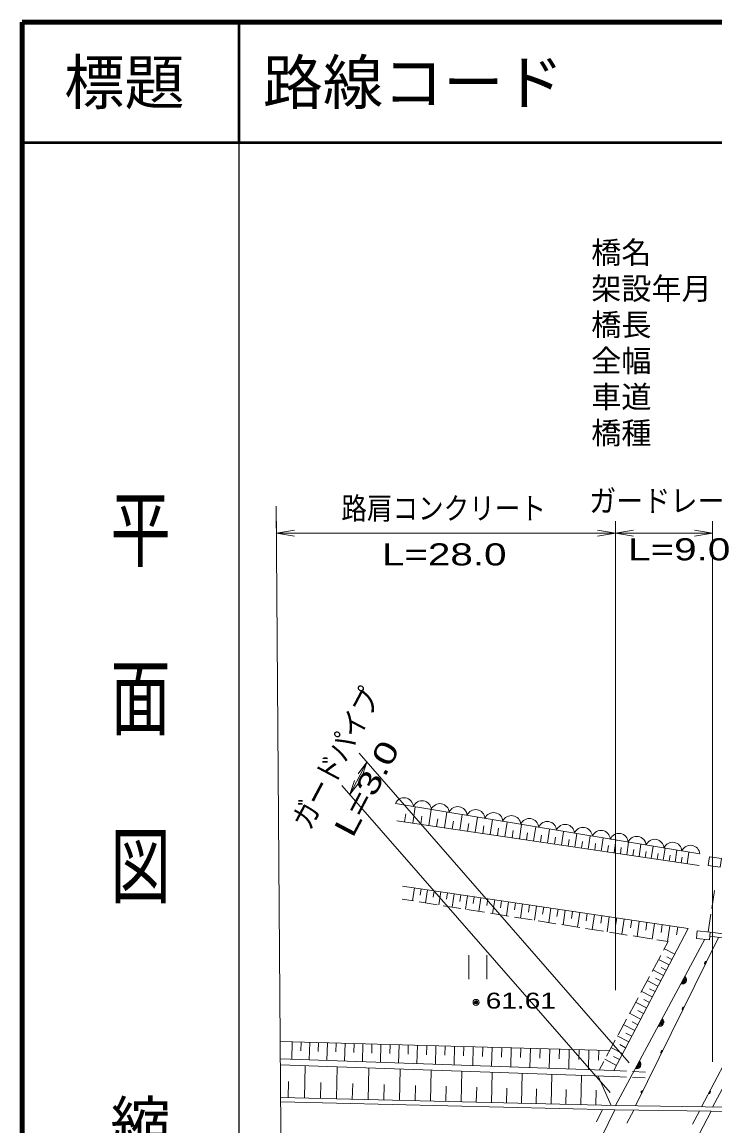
# Model space of a CAD drawing. Units: millimetres, scale not verified. Extents: x 40000 to 680000, y 20000 to 380000.
# Drawn here: x 40000 to 97576, y 288293 to 380000 of the extents above; entities that cross this region are included whole.
import ezdxf
from ezdxf.enums import TextEntityAlignment as Align

# ---------------------------------------------------------------- set-up
doc = ezdxf.new("R2010")
doc.units = ezdxf.units.MM
doc.header["$LTSCALE"] = 1000
doc.header["$PDMODE"] = 32
doc.header["$PDSIZE"] = 500
for name, color, linetype, lineweight in [('M-BMK-OTRS', 5, 'Continuous', 13), ('M-STR-HTXT', 7, 'Continuous', 13), ('M-STR-STR1', 1, 'Continuous', 13), ('M-TTL', 2, 'Continuous', 140), ('M-TTL-BAND', 7, 'Continuous', 25), ('M-TTL-LINE', 7, 'Continuous', 50), ('M-WORK', 1, 'Continuous', 13)]:
    doc.layers.add(name, color=color, linetype=linetype, lineweight=lineweight)
doc.layers.add('M-TTL-TXT', color=7, linetype='Continuous')
doc.styles.add('@ＭＳ ゴシック', font='')
doc.styles.add('ＭＳ ゴシック', font='')
doc.styles.add('ＭＳ Ｐゴシック', font='')
doc.styles.get('@ＭＳ ゴシック').set_extended_font_data('@MS Gothic')
doc.styles.get('ＭＳ ゴシック').set_extended_font_data('MS Gothic')
doc.styles.get('ＭＳ Ｐゴシック').set_extended_font_data('MS PGothic')

# ---------------------------------------------------------------- blocks, each defined once
blk = doc.blocks.new('open_arrow')
at = {"color": 0, "linetype": 'Continuous', "lineweight": -2}
blk.add_lwpolyline([(7.5, 1.25), (0, 0), (7.5, -1.25)], dxfattribs=at)

msp = doc.modelspace()

# ---------------------------------------------------------------- linework, layer by layer
at = {"layer": 'M-BMK-OTRS'}
msp.add_lwpolyline([(61115, 339784), (61540, 284323), (61933, 229763)], dxfattribs=at)
at = {"layer": 'M-STR-HTXT'}
for p, q in [((61135, 337296), (61135, 338528)), ((89310, 299567), (89310, 338528)), ((89310, 335794), (89310, 338528)), ((97369, 293615), (97369, 338528)), ((61135, 337528), (89310, 337528)), ((89310, 337528), (97369, 337528)), ((90454, 293533), (68000, 319265)), ((67242, 315835), (68657, 318512)), ((88863, 291058), (66585, 316589))]:
    msp.add_line(p, q, dxfattribs=at)
at = {"layer": 'M-STR-STR1'}
for p, q in [((89261, 289631), (83618, 278176)), ((97251, 289513), (89261, 289631)), ((97251, 289513), (91264, 278091))]:
    msp.add_line(p, q, dxfattribs=at)
at = {"layer": 'M-TTL'}
for p, q in [((40000, 380000), (40000, 20000)), ((680000, 380000), (40000, 380000))]:
    msp.add_line(p, q, dxfattribs=at)
at = {"layer": 'M-TTL-BAND'}
msp.add_line((58000, 370000), (58000, 20000), dxfattribs=at)
at = {"layer": 'M-TTL-LINE'}
for p, q in [((58000, 380000), (58000, 370000)), ((40000, 370000), (680000, 370000))]:
    msp.add_line(p, q, dxfattribs=at)
at = {"layer": 'M-WORK'}
for p, q in [((96316, 310885), (71028, 315081)), ((72460, 313455), (72661, 314810)), ((73792, 313258), (73989, 314590)), ((71131, 313652), (96254, 309925)), ((71782, 313556), (71883, 314233)), ((73126, 313356), (73225, 314022)), ((74446, 313161), (74544, 313815)), ((75101, 313063), (75295, 314373)), ((76389, 312872), (76580, 314160)), ((77654, 312685), (77842, 313950)), ((78898, 312500), (79083, 313744)), ((75745, 312968), (75840, 313612)), ((77021, 312779), (77115, 313411)), ((78276, 312592), (78369, 313215)), ((79510, 312409), (79601, 313021)), ((80122, 312319), (80303, 313542)), ((80723, 312229), (80812, 312831)), ((81324, 312140), (81503, 313343)), ((82507, 311965), (82682, 313147)), ((83669, 311792), (83842, 312955)), ((84812, 311623), (84981, 312766)), ((81916, 312053), (82003, 312644)), ((83088, 311879), (83174, 312460)), ((84240, 311708), (84325, 312279)), ((85374, 311540), (85457, 312101)), ((85935, 311456), (86102, 312580)), ((86488, 311374), (86570, 311926)), ((87040, 311292), (87204, 312397)), ((88126, 311131), (88287, 312217)), ((89193, 310973), (89352, 312040)), ((90243, 310817), (90399, 311867)), ((87583, 311212), (87663, 311755)), ((88660, 311052), (88739, 311586)), ((89718, 310895), (89796, 311420)), ((90759, 310741), (90835, 311257)), ((91275, 310664), (91428, 311696)), ((91782, 310589), (91857, 311096)), ((92289, 310514), (92440, 311528)), ((92788, 310440), (92862, 310938)), ((93286, 310366), (93434, 311363)), ((94276, 310219), (94421, 311199)), ((95265, 310072), (95408, 311035)), ((93781, 310292), (93854, 310782)), ((94770, 310146), (94842, 310627)), ((72610, 308078), (72449, 306994)), ((73152, 307997), (73071, 307455)), ((73694, 307916), (73531, 306822)), ((74241, 307834), (74159, 307287)), ((74788, 307753), (74623, 306648)), ((75341, 307670), (75258, 307118)), ((75893, 307588), (75727, 306472)), ((76451, 307505), (76368, 306947)), ((77009, 307421), (76841, 306294)), ((77573, 307337), (77489, 306774)), ((78136, 307253), (77966, 306115)), ((97313, 306370), (97538, 307853)), ((71575, 307133), (72514, 306984)), ((73008, 306905), (74489, 306669)), ((74983, 306590), (76464, 306354)), ((78705, 307168), (78620, 306599)), ((79274, 307083), (79103, 305934)), ((79849, 306998), (79763, 306423)), ((80424, 306912), (80251, 305751)), ((81004, 306825), (80918, 306245)), ((81585, 306739), (81410, 305566)), ((82171, 306651), (82083, 306065)), ((82757, 306564), (82580, 305380)), ((83349, 306475), (83260, 305883)), ((83940, 306387), (83762, 305192)), ((76958, 306276), (78440, 306040)), ((78933, 305961), (80415, 305725)), ((80908, 305646), (82390, 305410)), ((84538, 306298), (84449, 305700)), ((85136, 306209), (84956, 305001)), ((85740, 306119), (85649, 305515)), ((86343, 306029), (86161, 304809)), ((86953, 305938), (86862, 305328)), ((87562, 305847), (87379, 304615)), ((88178, 305755), (88086, 305139)), ((88794, 305663), (88608, 304420)), ((89415, 305570), (89322, 304948)), ((90037, 305477), (89850, 304222)), ((97016, 304411), (97238, 305876)), ((82883, 305332), (84365, 305096)), ((84859, 305017), (86340, 304781)), ((86834, 304702), (88315, 304466)), ((90665, 305384), (90571, 304756)), ((91292, 305290), (91103, 304022)), ((91926, 305195), (91832, 304561)), ((92561, 305101), (92369, 303820)), ((93201, 305005), (93105, 304365)), ((93841, 304910), (93648, 303617)), ((94488, 304813), (94391, 304167)), ((88809, 304388), (90290, 304152)), ((89310, 289980), (96725, 303797)), ((90784, 304073), (92265, 303837)), ((90978, 289955), (97867, 303956)), ((92759, 303758), (93698, 303609)), ((93698, 303609), (93315, 302896)), ((97155, 304047), (103957, 303179)), ((97185, 304396), (104004, 303526)), ((94230, 302558), (93372, 303008)), ((103488, 303239), (96454, 289874)), ((104308, 302765), (97369, 289861)), ((77125, 302473), (77125, 300473)), ((78625, 300473), (78625, 302473)), ((93078, 302456), (92368, 301135)), ((93765, 301673), (92894, 302130)), ((93997, 302116), (93568, 302341)), ((93301, 300787), (92416, 301251)), ((93533, 301230), (93097, 301459)), ((92131, 300694), (91421, 299373)), ((92836, 299902), (91938, 300373)), ((93069, 300344), (92626, 300576)), ((92365, 299004), (91454, 299482)), ((92601, 299453), (92152, 299688)), ((91184, 298933), (90474, 297612)), ((91887, 298092), (90962, 298577)), ((92126, 298548), (91671, 298787)), ((90237, 297171), (89526, 295850)), ((91402, 297167), (90463, 297659)), ((91645, 297630), (91182, 297872)), ((90910, 296228), (89956, 296728)), ((91156, 296697), (90686, 296944)), ((61456, 295302), (88783, 294570)), ((89290, 295410), (88579, 294089)), ((90410, 295275), (89442, 295782)), ((90660, 295751), (90183, 296001)), ((62455, 295275), (62417, 293825)), ((63180, 295255), (63161, 294530)), ((63906, 295236), (63866, 293774)), ((64637, 295216), (64617, 294486)), ((65368, 295197), (65328, 293723)), ((66104, 295177), (66085, 294440)), ((66841, 295157), (66801, 293672)), ((67584, 295138), (67564, 294395)), ((68327, 295118), (68287, 293620)), ((69075, 295098), (69055, 294349)), ((69824, 295078), (69784, 293568)), ((70579, 295057), (70559, 294303)), ((71333, 295037), (71293, 293516)), ((72094, 295017), (72074, 294256)), ((72855, 294996), (72814, 293463)), ((73622, 294976), (73601, 294209)), ((74389, 294955), (74347, 293409)), ((75162, 294935), (75141, 294162)), ((75935, 294914), (75893, 293356)), ((76714, 294893), (76693, 294114)), ((77493, 294872), (77451, 293301)), ((78279, 294851), (78258, 294066)), ((79064, 294830), (79022, 293247)), ((79856, 294809), (79835, 294017)), ((80648, 294788), (80605, 293192)), ((81446, 294767), (81424, 293968)), ((82244, 294745), (82201, 293136)), ((83048, 294724), (83027, 293919)), ((83853, 294702), (83809, 293080)), ((84664, 294680), (84642, 293869)), ((85475, 294659), (85431, 293024)), ((86292, 294637), (86270, 293819)), ((87110, 294615), (87066, 292967)), ((87934, 294593), (87912, 293769)), ((89902, 294307), (88920, 294822)), ((90156, 294791), (89672, 295045)), ((61467, 293858), (89161, 292894)), ((88343, 293648), (87960, 292936)), ((89387, 293325), (88414, 293836)), ((89645, 293816), (89154, 294074)), ((61449, 293358), (89144, 292394)), ((63466, 290595), (63530, 293286)), ((66128, 290531), (66191, 293193)), ((68761, 290469), (68823, 293101)), ((71365, 290407), (71426, 293011)), ((73940, 290346), (74001, 292921)), ((76488, 290285), (76548, 292833)), ((79008, 290225), (79067, 292745)), ((81500, 290166), (81559, 292658)), ((83965, 290107), (84024, 292572)), ((89161, 292894), (90238, 292841)), ((90737, 292816), (91814, 292763)), ((62121, 290627), (62153, 291972)), ((64797, 290563), (64829, 291894)), ((67444, 290500), (67475, 291816)), ((70063, 290438), (70093, 291740)), ((72652, 290376), (72683, 291664)), ((86430, 290049), (86488, 292487)), ((88964, 289988), (87864, 292439)), ((90217, 292348), (89144, 292394)), ((91790, 292281), (90716, 292327)), ((75214, 290315), (75244, 291589)), ((77748, 290255), (77778, 291515)), ((80254, 290195), (80283, 291442)), ((82732, 290137), (82762, 291369)), ((85198, 290078), (85227, 291311)), ((87684, 290019), (87713, 291251)), ((61494, 290293), (89261, 289631)), ((88238, 289656), (87735, 288634)), ((90263, 288513), (90850, 289608)), ((96300, 289527), (95700, 288426)), ((102372, 289439), (97251, 289513))]:
    msp.add_line(p, q, dxfattribs=at)
for points in [[(97112, 310650), (98109, 310503), (98004, 309788), (97006, 309935)], [(96105, 304489), (97185, 304396), (97130, 303762), (96051, 303855)]]:
    msp.add_lwpolyline(points, close=True, dxfattribs=at)
for points in [[(89161, 292894), (95345, 304685), (71621, 308225)], [(61491, 290641), (89310, 289980), (102366, 289787)]]:
    msp.add_lwpolyline(points, dxfattribs=at)
for radius in [150, 120, 90, 60, 30, 20]:
    msp.add_circle((77728, 298560), radius, dxfattribs=at)
for centre, radius, start, end in [((71743, 314786), 774, 3.55181, 157.6047), ((73231, 314539), 774, 3.55181, 157.6047), ((74718, 314293), 774, 3.55181, 157.6047), ((76206, 314046), 774, 3.55181, 157.6047), ((77693, 313799), 774, 3.55181, 157.6047), ((79181, 313552), 774, 3.55181, 157.6047), ((80668, 313305), 774, 3.55181, 157.6047), ((82156, 313058), 774, 3.55181, 157.6047), ((83643, 312812), 774, 3.55181, 157.6047), ((85131, 312565), 774, 3.55181, 157.6047), ((86619, 312318), 774, 3.55181, 157.6047), ((88106, 312071), 774, 3.55181, 157.6047), ((89594, 311824), 774, 3.55181, 157.6047), ((91081, 311577), 774, 3.55181, 157.6047), ((92569, 311330), 774, 3.55181, 157.6047), ((94056, 311084), 774, 3.55181, 157.6047), ((95544, 310837), 774, 3.55181, 157.6047), ((96878, 301805), 162, 86.4206, 221.18087), ((96878, 301805), 130, 92.53639, 215.06508), ((96878, 301805), 100, 102.48292, 205.11855), ((94862, 300439), 354, 250.57655, 52.98173), ((94862, 300439), 283, 252.80059, 50.75769), ((94862, 300439), 212, 256.54692, 47.01137), ((94862, 300439), 142, 264.25865, 39.29964), ((94862, 300439), 100, 274.57631, 28.98197), ((95013, 298014), 162, 86.4206, 221.18087), ((95013, 298014), 130, 92.53639, 215.06508), ((95013, 298014), 100, 102.48292, 205.11855), ((92970, 296914), 354, 250.57655, 52.98173), ((92970, 296914), 283, 252.80059, 50.75769), ((92970, 296914), 212, 256.54692, 47.01137), ((92970, 296914), 142, 264.25865, 39.29964), ((92970, 296914), 100, 274.57631, 28.98197), ((93240, 294410), 162, 86.4206, 221.18087), ((93240, 294410), 130, 92.53639, 215.06508), ((93240, 294410), 100, 102.48292, 205.11855), ((91079, 293390), 354, 250.57655, 52.98173), ((91079, 293390), 283, 252.80059, 50.75769), ((91079, 293390), 212, 256.54692, 47.01137), ((91079, 293390), 142, 264.25865, 39.29964), ((91079, 293390), 100, 274.57631, 28.98197), ((91602, 291081), 162, 86.4206, 221.18087), ((91602, 291081), 130, 92.53639, 215.06508), ((91602, 291081), 100, 102.48292, 205.11855), ((97050, 291140), 162, 264.86325, 39.62352), ((97050, 291140), 130, 270.97903, 33.50773), ((97050, 291140), 100, 280.92557, 23.56119)]:
    msp.add_arc(centre, radius, start, end, dxfattribs=at)
msp.add_point((77728, 298560), dxfattribs=at)

# ---------------------------------------------------------------- block references
at = {"layer": 'M-STR-HTXT', "xscale": 200, "yscale": 200}
for p in [(61135, 337528), (89310, 337528)]:
    msp.add_blockref('open_arrow', p, dxfattribs=at)
at = {"layer": 'M-STR-HTXT'}
for p, xscale, yscale, rotation in [((89310, 337528), 200, 200, 180), ((97369, 337528), 200, 200, 180), ((68657, 318512), 160, 160, 242.1), ((67242, 315835), 160, 160, 62.1)]:
    msp.add_blockref('open_arrow', p, dxfattribs=dict(at, xscale=xscale, yscale=yscale, rotation=rotation))

# ---------------------------------------------------------------- texts
at = {"layer": 'M-STR-HTXT', "style": 'ＭＳ ゴシック'}
for s, p in [('橋名', (87299, 360861)), ('架設年月', (87299, 357861)), ('橋長', (87299, 354861)), ('全幅', (87299, 351861)), ('車道', (87299, 348861)), ('橋種', (87299, 345861))]:
    msp.add_text(s, height=1833, dxfattribs=at).set_placement(p, align=Align.MIDDLE_LEFT)
at = {"layer": 'M-STR-HTXT', "style": 'ＭＳ Ｐゴシック'}
for s, width, p in [('ガードレール', 0.9, (93872, 338759)), ('路肩コンクリート', 0.85, (75030, 338138)), ('L=28.0', 1.4, (75078, 334310)), ('L=9.0', 1.4, (94606, 334731))]:
    msp.add_text(s, height=1833, dxfattribs=dict(at, width=width)).set_placement(p, align=Align.BOTTOM_CENTER)
for s, width, p in [('ガードパイプ', 0.85, (67376, 318158)), ('L=3.0', 1.4, (69940, 315647))]:
    msp.add_text(s, height=1833, rotation=62.14, dxfattribs=dict(at, width=width)).set_placement(p, align=Align.BOTTOM_CENTER)
at = {"layer": 'M-TTL-BAND', "style": '@ＭＳ ゴシック', "width": 1.4}
msp.add_text('平  面  図', height=3666, rotation=270, dxfattribs=at).set_placement((49777, 306475), align=Align.MIDDLE_RIGHT)
at = {"layer": 'M-TTL-BAND', "style": '@ＭＳ ゴシック'}
msp.add_text('縮尺千分の一', height=3666, rotation=270, dxfattribs=at).set_placement((49777, 261030), align=Align.MIDDLE_RIGHT)
at = {"layer": 'M-TTL-TXT', "style": 'ＭＳ ゴシック'}
msp.add_text('標題', height=3666, dxfattribs=at).set_placement((48500, 375000), align=Align.MIDDLE_CENTER)
msp.add_text('路線コード', height=3666, dxfattribs=at).set_placement((60000, 375000), align=Align.MIDDLE_LEFT)
at = {"layer": 'M-WORK', "style": 'ＭＳ Ｐゴシック', "width": 1.35}
msp.add_text('61.61', height=1320, dxfattribs=at).set_placement((81446, 297646), align=Align.BOTTOM_CENTER)

doc.saveas('drawing.dxf')
